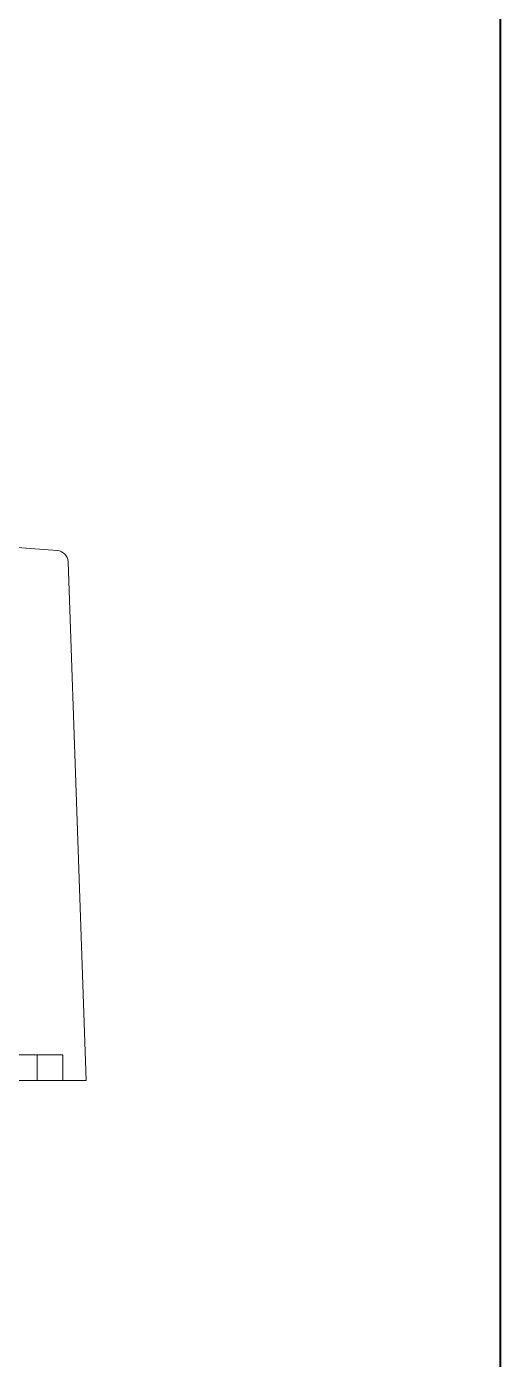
# Model space of a CAD drawing. Header units: millimetres. Extents: x -672 to 672, y -225 to 223.
# Drawn here: x 366.9 to 387.2, y -127.5 to -70.3 of the extents above; entities that cross this region are included whole.
import ezdxf
from ezdxf.lldxf.tags import DXFTag

# ---------------------------------------------------------------- set-up
doc = ezdxf.new("R2010")
doc.units = ezdxf.units.MM
doc.header["$MEASUREMENT"] = 0
doc.layers.add('layer 1', color=7, linetype='Continuous')
tags = doc.linetypes.add('New Line163', pattern=[0.2, 0.1, -0.1]).pattern_tags.tags
tags[6:7] = [DXFTag(74, 4), DXFTag(75, 0), DXFTag(340, '0'), DXFTag(46, 1.0), DXFTag(50, 0.0), DXFTag(44, 0.0), DXFTag(45, 0.0)]
tags[4:5] = [DXFTag(74, 4), DXFTag(75, 0), DXFTag(340, '0'), DXFTag(46, 1.0), DXFTag(50, 0.0), DXFTag(44, 0.0), DXFTag(45, 0.0)]
tags = doc.linetypes.add('New Line253', pattern=[0.2, 0.1, -0.1]).pattern_tags.tags
tags[6:7] = [DXFTag(74, 4), DXFTag(75, 0), DXFTag(340, '0'), DXFTag(46, 1.0), DXFTag(50, 0.0), DXFTag(44, 0.0), DXFTag(45, 0.0)]
tags[4:5] = [DXFTag(74, 4), DXFTag(75, 0), DXFTag(340, '0'), DXFTag(46, 1.0), DXFTag(50, 0.0), DXFTag(44, 0.0), DXFTag(45, 0.0)]
tags = doc.linetypes.add('New Line254', pattern=[0.2, 0.1, -0.1]).pattern_tags.tags
tags[6:7] = [DXFTag(74, 4), DXFTag(75, 0), DXFTag(340, '0'), DXFTag(46, 1.0), DXFTag(50, 0.0), DXFTag(44, 0.0), DXFTag(45, 0.0)]
tags[4:5] = [DXFTag(74, 4), DXFTag(75, 0), DXFTag(340, '0'), DXFTag(46, 1.0), DXFTag(50, 0.0), DXFTag(44, 0.0), DXFTag(45, 0.0)]

msp = doc.modelspace()

# ---------------------------------------------------------------- linework, layer by layer
at = {"layer": 'layer 1', "lineweight": 40}
msp.add_open_spline([(387.2219, 96.8213), (387.2219, 96.8213), (197.2219, 96.8213), (197.2219, 96.8213), (197.2219, 96.8213), (197.2219, -180.1787), (197.2219, -180.1787), (197.2219, -180.1787), (387.2219, -180.1787), (387.2219, -180.1787), (387.2219, -180.1787), (387.2219, 96.8213), (387.2219, 96.8213)], degree=3, knots=[0, 0, 0, 0, 0.25, 0.25, 0.25, 0.5, 0.5, 0.5, 0.75, 0.75, 0.75, 1, 1, 1, 1], dxfattribs=at)
at = {"layer": 'layer 1', "lineweight": 9}
for points in [[(358.1591, -92.0528), (358.1591, -92.0528), (368.2408, -92.8184), (368.2408, -92.8184)], [(368.7026, -93.2995), (368.6937, -93.0449), (368.4948, -92.8377), (368.2408, -92.8184)], [(368.7026, -93.2995), (368.7026, -93.2995), (369.4797, -115.5528), (369.4797, -115.5528)], [(369.4797, -115.5528), (369.4797, -115.5528), (347.4797, -115.5528), (347.4797, -115.5528)]]:
    msp.add_open_spline(points, degree=3, dxfattribs=at)
at = {"layer": 'layer 1', "color": 8, "linetype": 'New Line163', "lineweight": 9}
msp.add_open_spline([(368.4797, -114.4528), (368.4797, -114.4528), (349.4797, -114.4528), (349.4797, -114.4528)], degree=3, dxfattribs=at)
at = {"layer": 'layer 1', "color": 8, "linetype": 'New Line253', "lineweight": 9}
msp.add_open_spline([(367.3797, -115.5528), (367.3797, -115.5528), (367.3797, -114.4528), (367.3797, -114.4528)], degree=3, dxfattribs=at)
at = {"layer": 'layer 1', "color": 8, "linetype": 'New Line254', "lineweight": 9}
msp.add_open_spline([(368.4797, -115.5528), (368.4797, -115.5528), (368.4797, -114.4528), (368.4797, -114.4528)], degree=3, dxfattribs=at)

doc.saveas('drawing.dxf')
